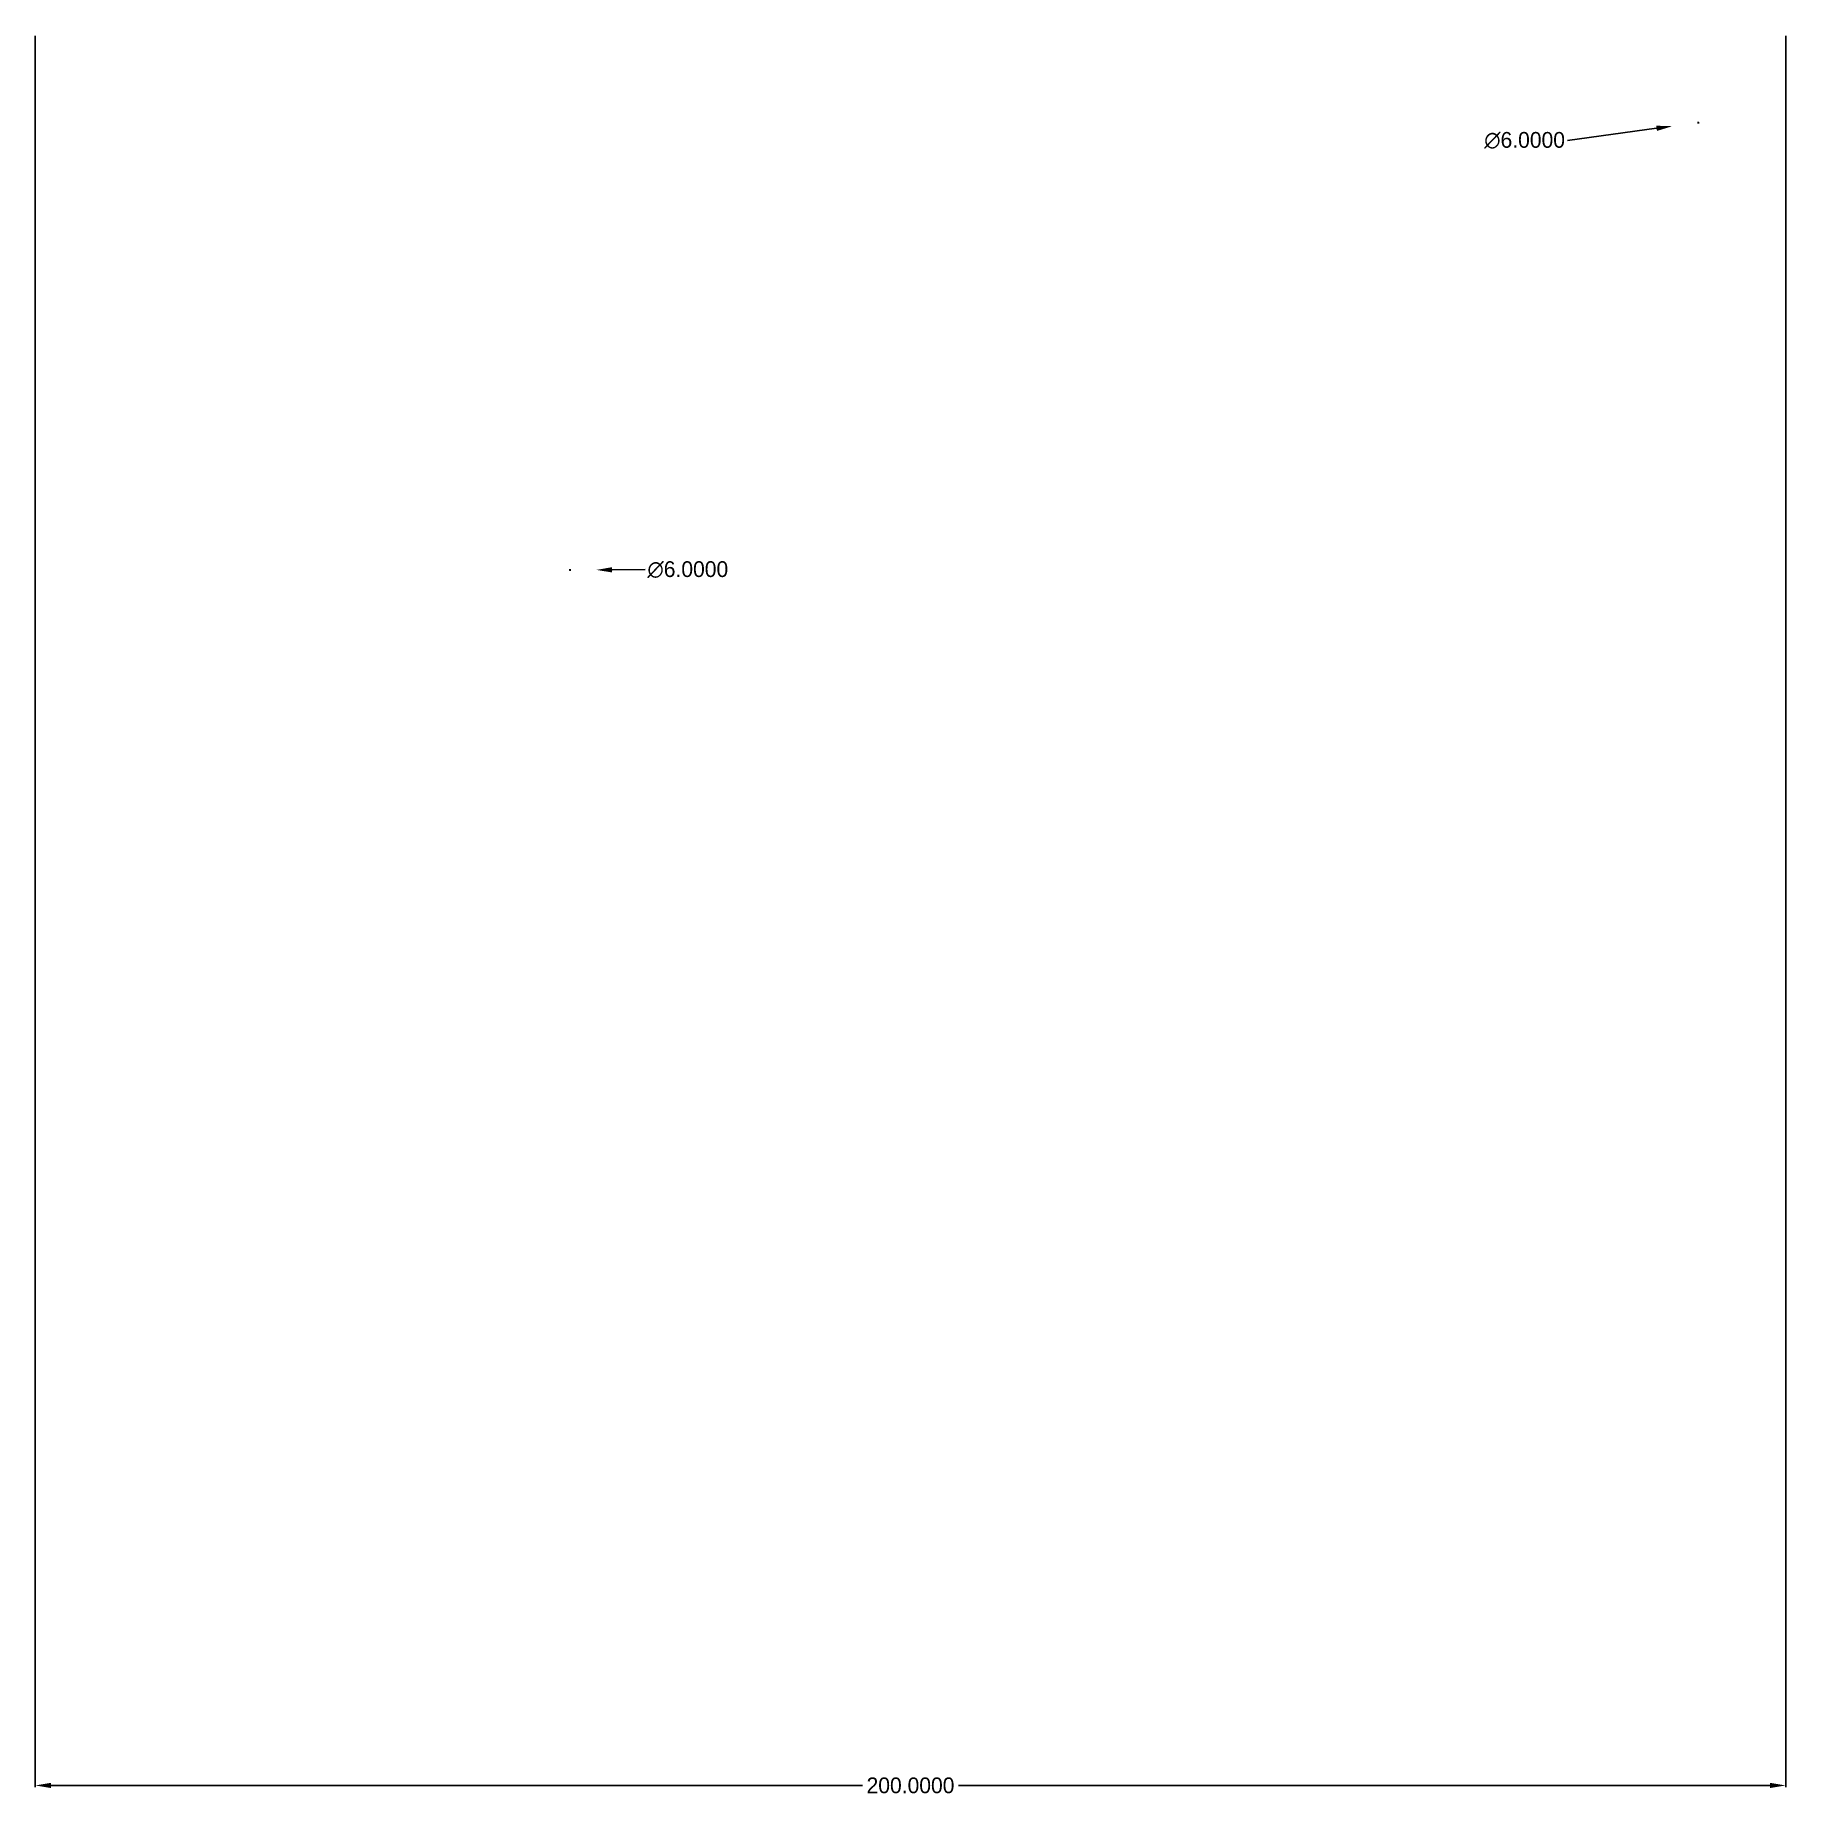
# Model space of a CAD drawing. Header units: millimetres. Extents: x 0 to 200, y -1 to 200.
import ezdxf

# ---------------------------------------------------------------- set-up
doc = ezdxf.new("R2010")
doc.units = ezdxf.units.MM
doc.dimstyles.get("Standard").update_dxf_attribs({"dimtxt": 0.18, "dimasz": 0.18, "dimexe": 0.18, "dimexo": 0.0625, "dimgap": 0.09, "dimtad": 0, "dimtih": 1, "dimtoh": 1, "dimdec": 4, "dimzin": 0, "dimdsep": 46, "dimtxsty": 'Standard', "dimcen": 0.09, "dimadec": 0, "dimazin": 0, "dimtfac": 1, "dimtdec": 4, "dimtofl": 0, "dimtmove": 0, "dimatfit": 3, "dimfxl": 1, "dimtolj": 1, "dimtzin": 0, "dimarcsym": 0})

# ---------------------------------------------------------------- blocks, each defined once
blk = doc.blocks.new('*D3')
at = {"color": 0, "lineweight": -2, "transparency": 16777216}
for p, q in [((61.02, 138.89), (61.2, 138.89)), ((61.11, 138.8), (61.11, 138.98)), ((69.67, 138.93), (65.91, 138.91))]:
    blk.add_line(p, q, dxfattribs=at)
at = {"color": 0, "transparency": 16777216}
blk.add_solid([(65.91, 139.21), (65.91, 138.61), (64.11, 138.9)], dxfattribs=at)
at = {"layer": 'Defpoints', "color": 0, "transparency": 16777216}
for p in [(58.11, 138.88, 10), (64.11, 138.9, 10)]:
    blk.add_point(p, dxfattribs=at)
at = {"color": 0, "transparency": 16777216, "insert": (74.56, 138.93), "char_height": 1.8, "attachment_point": 5}
blk.add_mtext('\\A1;∅6.0000', dxfattribs=at)
blk = doc.blocks.new('*D4')
at = {"color": 0, "lineweight": -2, "transparency": 16777216}
for p, q in [((175.05, 187.98), (185.24, 189.36)), ((189.91, 190), (190.09, 190)), ((190, 189.91), (190, 190.09))]:
    blk.add_line(p, q, dxfattribs=at)
at = {"color": 0, "transparency": 16777216}
blk.add_solid([(185.2, 189.66), (185.28, 189.06), (187.03, 189.6)], dxfattribs=at)
at = {"layer": 'Defpoints', "color": 0, "transparency": 16777216}
for p in [(187.03, 189.6, 10), (192.97, 190.4, 10)]:
    blk.add_point(p, dxfattribs=at)
at = {"color": 0, "transparency": 16777216, "insert": (170.16, 187.98), "char_height": 1.8, "attachment_point": 5}
blk.add_mtext('\\A1;∅6.0000', dxfattribs=at)
blk = doc.blocks.new('*D12')
at = {"color": 0, "lineweight": -2, "transparency": 16777216}
for p, q in [((0, 199.9375), (0, -0.18)), ((200, 199.9375), (200, -0.18)), ((1.8, 0), (94.51, 0)), ((198.2, 0), (105.49, 0))]:
    blk.add_line(p, q, dxfattribs=at)
at = {"color": 0, "transparency": 16777216}
for points in [[(1.8, 0.3), (1.8, -0.3), (0, 0)], [(198.2, 0.3), (198.2, -0.3), (200, 0)]]:
    blk.add_solid(points, dxfattribs=at)
at = {"layer": 'Defpoints', "color": 0, "transparency": 16777216}
for p in [(0, 200, 10), (200, 200, 10), (0, 0)]:
    blk.add_point(p, dxfattribs=at)
at = {"color": 0, "transparency": 16777216, "insert": (100, 0), "char_height": 1.8, "attachment_point": 5}
blk.add_mtext('\\A1;200.0000', dxfattribs=at)

msp = doc.modelspace()

# ---------------------------------------------------------------- dimensions: what is measured, and where the dimension line sits
dim = msp.add_aligned_dim(p1=(200, 200, 10), p2=(0, 200, 10), distance=200, dimstyle='Standard', override={"dimtxt": 1.8, "dimasz": 1.8})
dim.commit()
dim.dimension.update_dxf_attribs({"geometry": '*D12', "text_midpoint": (100, 0)})
for p1, p2, picture, middle in [((192.97308, 190.40096, 10), (187.02692, 189.59904, 10), '*D4', (175.04686, 187.98335)), ((58.10915, 138.87795, 10), (64.1091, 138.9038, 10), '*D3', (69.67247, 138.92776))]:
    dim = msp.add_diameter_dim_2p(p1=p1, p2=p2, dimstyle='Standard', override={"dimtxt": 1.8, "dimasz": 1.8})
    dim.commit()
    dim.dimension.update_dxf_attribs({"geometry": picture, "text_midpoint": middle, "dimtype": 163})

doc.saveas('drawing.dxf')
